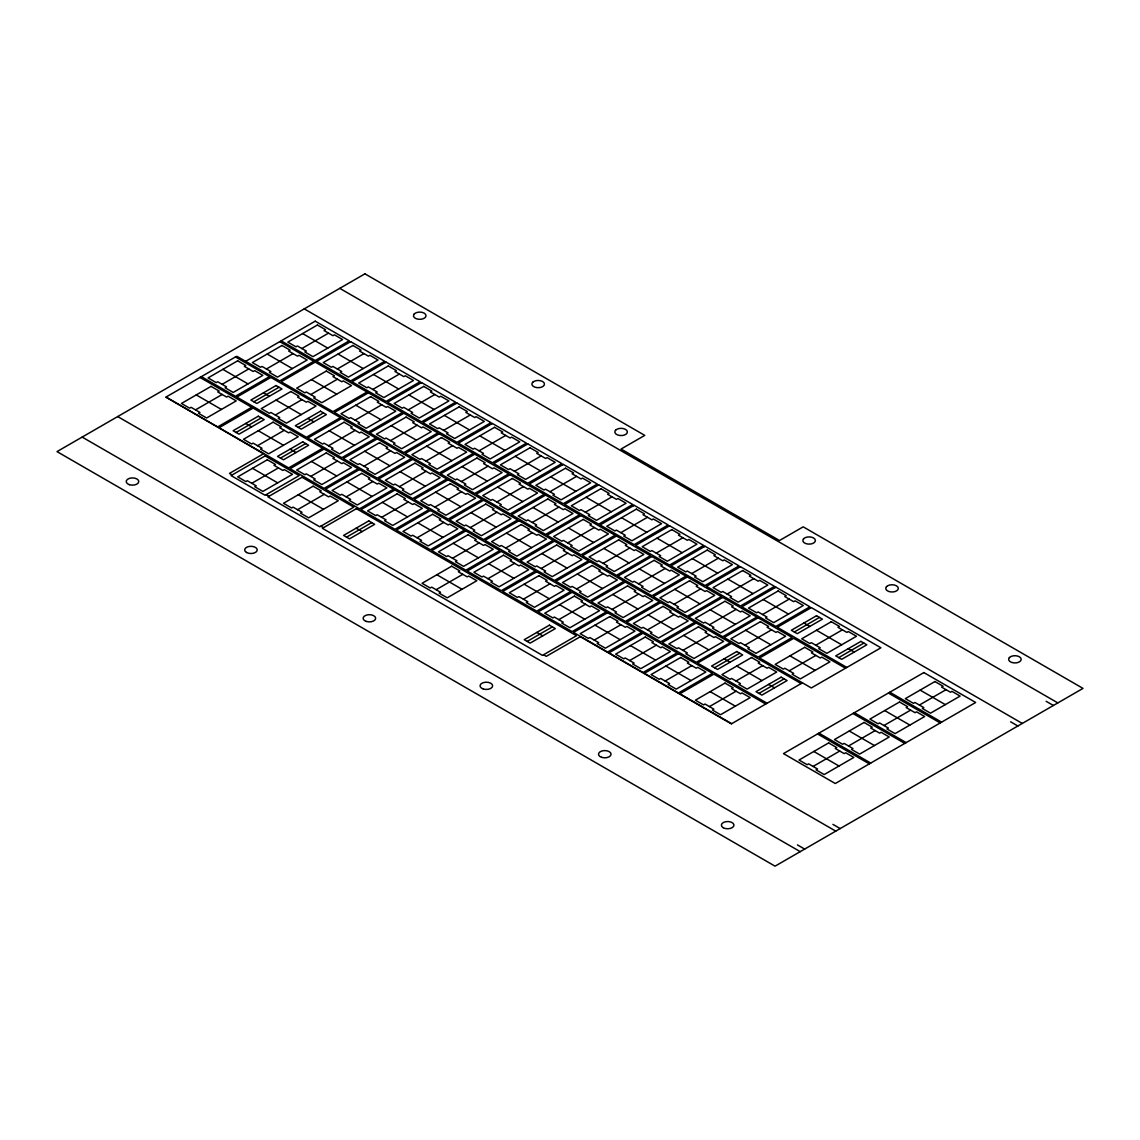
<?xml version="1.0" encoding="UTF-8"?>
<svg xmlns="http://www.w3.org/2000/svg" width="1140" height="1140" viewBox="0 0 1140 1140"><rect width="100%" height="100%" fill="white"/><g stroke="black" fill="none" stroke-linecap="round" stroke-linejoin="round"><path stroke-width="1.5" d="M166.098 397.176L263.525 453.763L229.468 473.414L232.147 474.967M200.156 377.511L201.538 376.713M235.595 357.048L236.878 356.307L279.756 380.945L313.814 361.295L279.756 341.63L245.713 361.295M279.913 341.715L281.295 340.917M222.115 384.322L248.762 368.933M195.51 409.873L222.158 394.483M266.432 368.99L293.08 353.599M301.872 348.527L328.519 333.137M253.849 401.779L279.015 387.258M337.312 368.99L363.959 353.599M236.08 432.445L261.26 417.91M275.324 415.031L301.972 399.641M310.75 394.568L337.411 379.193M257.555 445.697L284.202 430.307M298.267 427.429L323.432 412.894M372.751 389.438L399.399 374.062M280.497 458.095L305.663 443.56M355.082 420.161L381.729 404.771M251.783 483.289L278.431 467.899M328.519 445.754L355.167 430.364M408.191 409.901L434.839 394.526M310.75 476.406L337.411 461.03M390.507 440.624L417.169 425.234M363.959 466.217L390.607 450.827M297.554 509.708L324.202 494.332M443.617 430.364L470.279 414.974M346.19 496.869L372.837 481.493M425.947 461.087L452.594 445.697M399.399 486.666L426.047 471.29M479.057 450.827L505.704 435.437M346.546 537.139L371.711 522.619M381.629 517.332L408.277 501.942M461.386 481.536L488.034 466.16M434.839 507.129L461.486 491.739M514.496 471.29L541.144 455.9M417.069 537.795L443.716 522.405M496.826 501.999L523.474 486.609M470.279 527.592L496.926 512.202M549.936 491.739L576.584 476.363M452.509 558.258L479.156 542.868M532.266 522.462L558.914 507.072M505.704 548.055L532.366 532.665M436.121 589.708L462.769 574.332M585.376 512.202L612.023 496.812M487.949 578.707L514.596 563.331M567.706 542.925L594.353 527.535M541.144 568.504L567.791 553.128M620.816 532.665L647.463 517.275M523.388 599.17L550.036 583.78M603.145 563.374L629.793 547.998M576.584 588.967L603.231 573.577M656.255 553.128L682.903 537.738M558.814 619.633L585.476 604.243M527.179 641.421L552.344 626.9M638.571 583.837L665.233 568.461M612.023 609.43L638.671 594.04M691.681 573.577L718.343 558.201M594.254 640.096L620.901 624.706M674.011 604.3L700.658 588.91M647.463 629.893L674.111 614.503M727.12 594.04L753.768 578.664M629.693 660.545L656.341 645.169M709.451 624.763L736.098 609.373M682.903 650.341L709.55 634.966M762.56 614.503L789.208 599.113M665.133 681.007L691.78 665.632M744.89 645.226L771.538 629.836M714.538 667.755L739.703 653.234M794.295 631.973L819.46 617.438M736.013 681.007L762.66 665.632M709.451 706.601L736.098 691.211M815.77 645.226L842.417 629.836M789.208 670.805L815.855 655.429M758.955 693.405L784.12 678.87M838.712 657.609L863.878 643.088M802.432 682.832L731.367 723.872L580.346 636.676L546.302 656.341L543.552 654.759M813.091 766.436L839.738 751.046M848.531 745.973L875.178 730.583M883.97 725.51L910.618 710.135M919.396 705.047L946.058 689.672M339.777 288.349L1057.835 702.91M1046.135 701.299L1053.389 705.475M304.252 308.869L1022.295 723.43M1010.61 721.805L1017.863 725.995M348.512 341.259L349.894 342.057M383.952 361.722L385.334 362.52M419.378 382.185L420.774 382.983M454.817 402.634L456.214 403.446M490.257 423.097L491.639 423.895M525.697 443.56L527.079 444.358M561.136 464.023L562.519 464.821M596.576 484.472L597.959 485.284M632.016 504.934L633.398 505.732M667.442 525.398L668.838 526.196M702.881 545.861L704.278 546.659M738.321 566.324L739.703 567.122M773.761 586.772L775.143 587.584M809.201 607.235L810.583 608.033M302.613 333.564L327.779 348.099M338.053 354.027L363.218 368.562M373.493 374.49L398.658 389.011M408.932 394.953L434.098 409.474M444.358 415.402L469.538 429.937M479.798 435.865L504.963 450.4M515.237 456.328L540.403 470.863M550.677 476.791L575.843 491.311M586.117 497.24L611.282 511.774M621.557 517.702L646.722 532.238M656.996 538.166L682.162 552.701M692.422 558.629L717.601 573.149M727.861 579.091L753.027 593.612M763.301 599.54L788.467 614.075M803.928 622.996L809.842 626.416M816.511 630.263L841.676 644.798M848.331 648.646L854.259 652.052M920.137 690.099L945.317 704.62M846.863 667.442L777.266 627.271L811.324 607.606L880.906 647.791L811.31 687.962L759.596 657.98L793.654 638.329L845.467 668.24M889.798 692.236L941.611 722.147M888.402 693.034L940.229 722.945M267.173 354.027L292.339 368.562M311.491 379.62L336.671 394.141M355.822 405.199L380.988 419.734M391.248 425.662L416.428 440.197M426.688 446.125L451.868 460.66M462.128 466.588L487.293 481.109M497.567 487.036L522.733 501.572M533.007 507.5L558.173 522.034M568.447 527.962L593.612 542.497M603.886 548.426L629.052 562.946M639.312 568.889L664.492 583.409M674.752 589.337L699.932 603.872M710.192 609.8L735.357 624.335M745.631 630.263L770.797 644.798M789.949 655.856L815.114 670.377M884.711 710.562L909.877 725.083M854.359 712.685L906.172 742.61M801.149 683.572L731.567 643.402L697.509 663.067L767.092 703.238M852.962 713.498L904.79 743.408M222.856 369.36L248.021 383.895M263.468 392.816L269.396 396.236M276.051 400.069L301.231 414.604M307.886 418.451L313.814 421.871M329.261 430.792L354.426 445.327M364.7 451.255L389.866 465.79M400.14 471.718L425.305 486.239M435.58 492.166L460.745 506.702M471.02 512.63L496.185 527.164M506.445 533.093L531.625 547.628M541.885 553.555L567.05 568.076M577.324 574.004L602.49 588.539M612.764 594.467L637.93 609.002M648.204 614.93L673.37 629.465M683.644 635.393L708.809 649.914M724.157 658.792L730.085 662.212M736.754 666.059L761.919 680.58M768.574 684.428L774.502 687.847M849.272 731.011L874.437 745.546M818.919 733.148L870.732 763.073M765.71 704.036L713.897 674.125L679.839 693.776L731.666 723.701M817.537 733.946L869.35 763.871M196.251 394.91L221.417 409.445M245.713 423.467L251.627 426.887M258.296 430.735L283.461 445.27M290.116 449.117L296.044 452.537M311.491 461.458L336.671 475.978M346.93 481.921L372.096 496.442M382.37 502.37L407.536 516.904M417.81 522.832L442.976 537.368M453.25 543.295L478.415 557.831M488.69 563.759L513.855 578.279M524.115 584.207L549.295 598.742M559.555 604.67L584.735 619.205M594.995 625.133L620.16 639.668M630.434 645.596L655.6 660.117M665.874 666.059L691.039 680.58M710.192 691.638L735.357 706.173M813.832 751.474L838.997 766.009M252.524 468.326L277.69 482.861M298.295 494.76L323.461 509.281M356.179 528.162L362.093 531.582M436.862 574.76L462.028 589.28M536.798 632.443L542.711 635.864M266.204 494.632L269.04 496.256M320.853 526.181L323.461 527.678M832.941 824.377L840.194 828.566M117.705 416.57L835.748 831.131M797.416 844.897L804.669 849.086M82.165 437.09L800.223 851.651M414.29 313.899L413.663 314.768A6.284 3.62 0 0 0 421.358 319.214L422.869 318.844A6.284 3.62 0 0 0 424.166 313.144A6.284 3.62 0 0 0 414.29 313.899M532.722 382.271L532.095 383.154A6.284 3.62 0 0 0 539.79 387.586L541.315 387.23A6.284 3.62 0 0 0 542.611 381.53A6.284 3.62 0 0 0 532.722 382.271M615.643 430.136L615.016 431.02A6.284 3.62 0 0 0 622.711 435.452L624.221 435.095A6.284 3.62 0 0 0 625.518 429.395A6.284 3.62 0 0 0 615.643 430.136M803.657 538.693L803.03 539.576A6.284 3.62 0 0 0 810.725 544.008L812.25 543.652A6.284 3.62 0 0 0 813.547 537.952A6.284 3.62 0 0 0 803.657 538.693M886.578 586.558L885.951 587.442A6.284 3.62 0 0 0 893.632 591.874L895.156 591.518A6.284 3.62 0 0 0 896.453 585.817A6.284 3.62 0 0 0 886.578 586.558M1009.456 657.509L1008.829 658.379A6.284 3.62 0 0 0 1016.524 662.825L1018.034 662.468A6.284 3.62 0 0 0 1019.331 656.754A6.284 3.62 0 0 0 1009.456 657.509M364.943 273.828L57 451.611L775.058 866.172L1083 688.389L803.187 526.837L779.489 540.517L621.072 449.046L644.77 435.38L364.943 273.828M199.999 377.426L165.956 397.091L217.655 426.944L251.712 407.279L199.999 377.426M235.439 356.963L201.381 376.628L235.439 396.278L269.496 376.628L235.439 356.963M237.662 360.81L208.05 377.91L216.187 382.613L217.669 381.757L226.561 386.887L225.079 387.743L233.215 392.431L262.827 375.345L254.69 370.643L253.208 371.498L244.316 366.368L245.798 365.512L237.662 360.81M315.196 321.166L281.138 340.832L315.196 360.496L349.253 340.832L315.196 321.166M211.057 386.375L181.445 403.46L189.582 408.163L191.064 407.308L199.942 412.438L198.46 413.293L206.611 417.995L236.222 400.895L228.071 396.193L226.589 397.048L217.712 391.918L219.194 391.063L211.057 386.375M281.979 345.477L252.368 362.577L260.519 367.28L261.986 366.424L270.878 371.555L269.396 372.409L277.533 377.112L307.144 360.012L299.008 355.31L297.526 356.165L288.648 351.035L290.116 350.18L281.979 345.477M317.419 325.014L287.807 342.114L295.944 346.817L297.426 345.962L306.318 351.091L304.836 351.947L312.973 356.649L342.584 339.549L334.447 334.846L332.966 335.702L324.073 330.572L325.555 329.716L317.419 325.014M270.878 377.426L236.821 397.091L306.404 437.261L340.461 417.596L270.878 377.426M315.196 362.093L281.138 381.757L332.966 411.668L367.009 392.003L315.196 362.093M350.636 341.63L316.578 361.295L350.636 380.945L384.693 361.295L350.636 341.63M276.051 385.548L250.886 400.069L256.814 403.489L281.979 388.968L276.051 385.548M352.858 345.477L323.247 362.577L331.384 367.28L332.866 366.424L341.758 371.555L340.276 372.409L348.413 377.112L378.024 360.012L369.887 355.31L368.405 356.165L359.513 351.035L360.995 350.18L352.858 345.477M253.109 408.091L219.051 427.742L288.648 467.913L322.691 448.262L253.109 408.091M290.857 391.533L261.26 408.619L269.396 413.321L270.878 412.466L279.756 417.596L278.274 418.451L286.425 423.154L316.036 406.054L307.886 401.351L306.404 402.206L297.526 397.091L299.008 396.236L290.857 391.533M326.296 371.07L296.685 388.156L304.836 392.858L306.318 392.003L315.196 397.133L313.714 397.988L321.865 402.691L351.476 385.605L343.325 380.903L341.843 381.757L332.966 376.628L334.447 375.772L326.296 371.07M258.296 416.2L233.116 430.735L239.044 434.155L264.209 419.62L258.296 416.2M273.101 422.185L243.49 439.285L251.627 443.987L253.109 443.132L261.986 448.262L260.519 449.117L268.655 453.82L298.267 436.72L290.116 432.017L288.648 432.872L279.756 427.742L281.238 426.887L273.101 422.185M386.075 362.093L352.018 381.757L386.075 401.408L420.118 381.757L386.075 362.093M388.298 365.94L358.687 383.04L366.824 387.743L368.305 386.887L377.183 392.003L375.716 392.858L383.852 397.561L413.464 380.475L405.313 375.772L403.845 376.628L394.953 371.498L396.435 370.643L388.298 365.94M320.468 411.184L295.303 425.719L301.231 429.139L326.396 414.604L320.468 411.184M368.405 392.816L334.348 412.466L368.405 432.131L402.449 412.466L368.405 392.816M265.107 455.929L231.064 475.594L265.107 495.259L299.165 475.594L265.107 455.929M370.628 396.663L341.017 413.749L349.154 418.451L350.636 417.596L359.513 422.726L358.031 423.581L366.182 428.284L395.794 411.184L387.643 406.481L386.161 407.336L377.283 402.206L378.765 401.351L370.628 396.663M267.33 459.776L237.719 476.876L245.869 481.579L247.352 480.724L256.229 485.854L254.747 486.709L262.884 491.411L292.495 474.311L284.359 469.609L282.877 470.464L273.999 465.334L275.481 464.479L267.33 459.776M341.843 418.394L307.8 438.059L341.843 457.724L375.901 438.059L341.843 418.394M302.713 441.85L277.533 456.385L283.461 459.805L308.627 445.27L302.713 441.85M344.066 422.242L314.455 439.342L322.606 444.044L324.073 443.189L332.966 448.319L331.483 449.174L339.62 453.877L369.232 436.777L361.095 432.074L359.613 432.929L350.735 427.799L352.203 426.944L344.066 422.242M421.515 382.555L387.457 402.206L421.515 421.871L455.558 402.206L421.515 382.555M423.724 386.403L394.126 403.489L402.263 408.191L403.745 407.336L412.623 412.466L411.141 413.321L419.292 418.024L448.904 400.924L440.753 396.236L439.271 397.091L430.393 391.961L431.875 391.106L423.724 386.403M324.073 449.06L290.03 468.725L324.073 488.376L358.131 468.725L324.073 449.06M326.296 452.908L296.685 470.008L304.836 474.71L306.318 473.855L315.196 478.971L313.714 479.826L321.865 484.529L351.476 467.443L343.325 462.74L341.843 463.595L332.966 458.465L334.447 457.61L326.296 452.908M403.845 413.264L369.788 432.929L403.845 452.594L437.888 432.929L403.845 413.264M302 477.232L267.943 496.883L319.77 526.808L353.813 507.143L302 477.232M406.054 417.112L376.442 434.212L384.593 438.914L386.075 438.059L394.953 443.189L393.471 444.044L401.622 448.747L431.233 431.647L423.082 426.944L421.601 427.799L412.723 422.669L414.205 421.814L406.054 417.112M377.283 438.857L343.226 458.522L377.283 478.173L411.341 458.522L377.283 438.857M379.506 442.705L349.894 459.805L358.031 464.507L359.513 463.652L368.405 468.768L366.923 469.623L375.06 474.326L404.672 457.24L396.535 452.537L395.053 453.392L386.161 448.262L387.643 447.407L379.506 442.705M456.941 403.019L422.897 422.669L456.941 442.334L490.998 422.669L456.941 403.019M313.101 486.21L283.49 503.296L291.626 507.998L293.108 507.143L302 512.273L300.518 513.128L308.655 517.831L338.267 500.731L330.13 496.028L328.648 496.883L319.77 491.768L321.238 490.913L313.101 486.21M459.164 406.852L429.552 423.952L437.703 428.654L439.185 427.799L448.063 432.929L446.581 433.784L454.732 438.487L484.343 421.387L476.192 416.684L474.71 417.539L465.832 412.409L467.315 411.554L459.164 406.852M359.513 469.523L325.47 489.174L359.513 508.839L393.571 489.174L359.513 469.523M361.736 473.371L332.125 490.457L340.276 495.159L341.758 494.304L350.636 499.434L349.154 500.289L357.29 504.992L386.902 487.892L378.765 483.203L377.283 484.058L368.405 478.928L369.887 478.073L361.736 473.371M439.271 433.727L405.227 453.392L439.271 473.043L473.328 453.392L439.271 433.727M441.493 437.575L411.882 454.675L420.033 459.377L421.515 458.522L430.393 463.652L428.911 464.507L437.062 469.195L466.659 452.11L458.522 447.407L457.04 448.262L448.163 443.132L449.645 442.277L441.493 437.575M412.723 459.32L378.665 478.971L412.723 498.636L446.78 478.971L412.723 459.32M414.946 463.168L385.334 480.253L393.471 484.956L394.953 484.101L403.845 489.231L402.363 490.086L410.5 494.789L440.111 477.689L431.974 473L430.493 473.855L421.601 468.725L423.082 467.87L414.946 463.168M492.38 423.467L458.337 443.132L492.38 462.797L526.438 443.132L492.38 423.467M494.603 427.315L464.992 444.415L473.143 449.117L474.625 448.262L483.503 453.392L482.021 454.247L490.172 458.95L519.769 441.85L511.632 437.147L510.15 438.002L501.272 432.872L502.754 432.017L494.603 427.315M356.421 508.654L322.378 528.319L542.469 655.386L576.512 635.721L356.421 508.654M394.953 489.986L360.91 509.637L394.953 529.302L429.011 509.637L394.953 489.986M397.176 493.82L367.565 510.92L375.716 515.622L377.183 514.767L386.075 519.897L384.593 520.752L392.73 525.455L422.341 508.355L414.205 503.652L412.723 504.507L403.845 499.377L405.313 498.522L397.176 493.82M474.71 454.19L440.667 473.855L474.71 493.506L508.768 473.855L474.71 454.19M476.933 458.038L447.322 475.138L455.473 479.826L456.941 478.971L465.832 484.101L464.351 484.956L472.487 489.659L502.099 472.573L493.962 467.87L492.48 468.725L483.602 463.595L485.084 462.74L476.933 458.038M368.761 520.909L343.582 535.43L349.51 538.85L374.675 524.315L368.761 520.909M448.163 479.783L414.105 499.434L448.163 519.099L482.206 499.434L448.163 479.783M450.386 483.631L420.774 500.716L428.911 505.419L430.393 504.564L439.271 509.694L437.789 510.549L445.94 515.251L475.551 498.151L467.4 493.449L465.932 494.304L457.04 489.174L458.522 488.319L450.386 483.631M527.82 443.93L493.777 463.595L527.82 483.246L561.878 463.595L527.82 443.93M530.043 447.778L500.432 464.878L508.582 469.58L510.05 468.725L518.942 473.855L517.46 474.71L525.597 479.399L555.209 462.313L547.072 457.61L545.59 458.465L536.712 453.335L538.18 452.48L530.043 447.778M430.393 510.435L396.335 530.1L430.393 549.765L464.45 530.1L430.393 510.435M432.616 514.283L403.004 531.382L411.141 536.085L412.623 535.23L421.515 540.36L420.033 541.215L428.17 545.918L457.781 528.817L449.645 524.115L448.163 524.97L439.271 519.84L440.753 518.985L432.616 514.283M510.15 474.653L476.093 494.304L510.15 513.969L544.207 494.304L510.15 474.653M512.373 478.501L482.761 495.587L490.898 500.289L492.38 499.434L501.272 504.564L499.79 505.419L507.927 510.122L537.538 493.022L529.402 488.319L527.92 489.174L519.028 484.058L520.51 483.203L512.373 478.501M483.602 500.232L449.545 519.897L483.602 539.562L517.645 519.897L483.602 500.232M485.811 504.08L456.214 521.18L464.351 525.882L465.832 525.027L474.71 530.157L473.228 531.012L481.379 535.715L510.991 518.615L502.84 513.912L501.358 514.767L492.48 509.637L493.962 508.782L485.811 504.08M563.26 464.393L529.202 484.058L563.26 503.709L597.317 484.058L563.26 464.393M565.483 468.241L535.871 485.327L544.008 490.029L545.49 489.174L554.382 494.304L552.9 495.159L561.037 499.861L590.648 482.776L582.511 478.073L581.029 478.928L572.138 473.798L573.62 472.943L565.483 468.241M465.832 530.898L431.775 550.563L465.832 570.214L499.876 550.563L465.832 530.898M468.055 534.745L438.444 551.846L446.581 556.548L448.063 555.693L456.941 560.823L455.473 561.678L463.609 566.366L493.221 549.28L485.084 544.578L483.602 545.433L474.71 540.303L476.192 539.448L468.055 534.745M545.59 495.102L511.532 514.767L545.59 534.432L579.647 514.767L545.59 495.102M547.813 498.95L518.201 516.049L526.338 520.752L527.82 519.897L536.712 525.027L535.23 525.882L543.367 530.584L572.978 513.485L564.841 508.782L563.36 509.637L554.468 504.507L555.949 503.652L547.813 498.95M519.028 520.695L484.984 540.36L519.028 560.011L553.085 540.36L519.028 520.695M521.251 524.543L491.639 541.643L499.79 546.345L501.272 545.49L510.15 550.62L508.668 551.475L516.819 556.163L546.43 539.077L538.279 534.375L536.798 535.23L527.92 530.1L529.402 529.245L521.251 524.543M451.668 566.209L422.057 583.295L430.193 587.998L431.675 587.143L440.567 592.273L439.085 593.128L447.222 597.83L476.834 580.73L468.697 576.042L467.215 576.883L458.323 571.767L459.805 570.912L451.668 566.209M598.699 484.856L564.642 504.507L598.699 524.172L632.757 504.507L598.699 484.856M600.923 488.704L571.311 505.79L579.448 510.492L580.93 509.637L589.822 514.767L588.34 515.622L596.476 520.324L626.088 503.224L617.951 498.522L616.469 499.377L607.577 494.247L609.059 493.392L600.923 488.704M501.272 551.361L467.215 571.026L501.272 590.677L535.316 571.026L501.272 551.361M503.495 555.209L473.884 572.294L482.021 576.997L483.503 576.142L492.38 581.272L490.898 582.127L499.049 586.829L528.661 569.744L520.51 565.041L519.028 565.896L510.15 560.766L511.632 559.911L503.495 555.209M581.029 515.565L546.972 535.23L581.029 554.881L615.073 535.23L581.029 515.565M583.253 519.413L553.641 536.513L561.778 541.215L563.26 540.36L572.138 545.49L570.67 546.345L578.807 551.048L608.418 533.947L600.267 529.245L598.799 530.1L589.907 524.97L591.389 524.115L583.253 519.413M554.468 541.158L520.424 560.823L554.468 580.474L588.525 560.823L554.468 541.158M556.691 545.005L527.079 562.106L535.23 566.794L536.712 565.939L545.59 571.069L544.108 571.924L552.245 576.626L581.856 559.541L573.719 554.838L572.237 555.693L563.36 550.563L564.841 549.708L556.691 545.005M634.139 505.305L600.082 524.97L634.139 544.635L668.183 524.97L634.139 505.305M636.362 509.153L606.751 526.253L614.888 530.955L616.37 530.1L625.247 535.23L623.779 536.085L631.916 540.788L661.528 523.688L653.377 518.985L651.909 519.84L643.017 514.71L644.499 513.855L636.362 509.153M536.712 571.824L502.655 591.475L536.712 611.14L570.755 591.475L536.712 571.824M538.921 575.672L509.324 592.757L517.46 597.46L518.942 596.605L527.82 601.735L526.338 602.59L534.489 607.292L564.101 590.192L555.949 585.49L554.468 586.345L545.59 581.215L547.072 580.36L538.921 575.672M616.469 536.028L582.412 555.693L616.469 575.344L650.513 555.693L616.469 536.028M618.692 539.875L589.081 556.976L597.218 561.678L598.699 560.823L607.577 565.939L606.095 566.794L614.246 571.496L643.858 554.411L635.707 549.708L634.225 550.563L625.347 545.433L626.829 544.578L618.692 539.875M589.907 561.621L555.864 581.272L589.907 600.937L623.965 581.272L589.907 561.621M592.13 565.469L562.519 582.554L570.67 587.257L572.138 586.402L581.029 591.532L579.548 592.387L587.684 597.089L617.296 579.989L609.159 575.287L607.677 576.142L598.799 571.026L600.267 570.171L592.13 565.469M669.579 525.768L635.522 545.433L669.579 565.084L703.622 545.433L669.579 525.768M671.788 529.615L642.191 546.716L650.327 551.418L651.809 550.563L660.687 555.693L659.205 556.548L667.356 561.25L696.968 544.151L688.817 539.448L687.334 540.303L678.457 535.173L679.939 534.318L671.788 529.615M572.138 592.273L538.094 611.938L572.138 631.603L606.195 611.938L572.138 592.273M574.361 596.12L544.749 613.22L552.9 617.923L554.382 617.068L563.26 622.198L561.778 623.053L569.929 627.755L599.54 610.655L591.389 605.953L589.907 606.808L581.029 601.678L582.511 600.823L574.361 596.12M651.909 556.491L617.851 576.142L651.909 595.807L685.952 576.142L651.909 556.491M654.118 560.339L624.506 577.424L632.657 582.127L634.139 581.272L643.017 586.402L641.535 587.257L649.686 591.959L679.298 574.859L671.147 570.171L669.664 571.026L660.787 565.896L662.269 565.041L654.118 560.339M549.38 625.19L524.215 639.711L530.129 643.131L555.308 628.61L549.38 625.19M625.347 582.07L591.289 601.735L625.347 621.4L659.404 601.735L625.347 582.07M627.57 585.917L597.959 603.017L606.095 607.72L607.577 606.865L616.469 611.995L614.987 612.85L623.124 617.552L652.736 600.452L644.599 595.75L643.117 596.605L634.225 591.475L635.707 590.62L627.57 585.917M705.005 546.231L670.961 565.896L705.005 585.547L739.062 565.896L705.005 546.231M707.228 550.078L677.616 567.178L685.767 571.867L687.249 571.026L696.127 576.142L694.645 576.997L702.796 581.699L732.407 564.614L724.256 559.911L722.774 560.766L713.897 555.636L715.379 554.781L707.228 550.078M607.577 612.736L573.534 632.401L607.577 652.052L641.635 632.401L607.577 612.736M609.8 616.583L580.189 633.683L588.34 638.386L589.822 637.531L598.699 642.661L597.218 643.516L605.354 648.218L634.966 631.118L626.829 626.416L625.347 627.271L616.469 622.141L617.951 621.286L609.8 616.583M687.334 576.954L653.291 596.605L687.334 616.27L721.392 596.605L687.334 576.954M689.558 580.787L659.946 597.887L668.097 602.59L669.579 601.735L678.457 606.865L676.975 607.72L685.126 612.422L714.723 595.322L706.586 590.62L705.104 591.475L696.226 586.345L697.709 585.49L689.558 580.787M660.787 602.533L626.729 622.198L660.787 641.849L694.844 622.198L660.787 602.533M663.01 606.38L633.398 623.48L641.535 628.183L643.017 627.328L651.909 632.458L650.427 633.313L658.564 638.015L688.175 620.915L680.039 616.213L678.557 617.068L669.664 611.938L671.147 611.083L663.01 606.38M740.444 566.694L706.401 586.345L740.444 606.01L774.502 586.345L740.444 566.694M742.667 570.542L713.056 587.627L721.207 592.33L722.689 591.475L731.567 596.605L730.085 597.46L738.236 602.162L767.833 585.062L759.696 580.36L758.214 581.215L749.336 576.099L750.818 575.244L742.667 570.542M643.017 633.199L608.974 652.864L643.017 672.514L677.075 652.864L643.017 633.199M645.24 637.046L615.629 654.146L623.779 658.834L625.247 657.98L634.139 663.11L632.657 663.965L640.794 668.667L670.405 651.581L662.269 646.879L660.787 647.734L651.909 642.604L653.377 641.749L645.24 637.046M722.774 597.403L688.731 617.068L722.774 636.733L756.832 617.068L722.774 597.403M724.997 601.25L695.386 618.35L703.537 623.053L705.005 622.198L713.897 627.328L712.414 628.183L720.551 632.885L750.163 615.785L742.026 611.083L740.544 611.938L731.666 606.808L733.148 605.953L724.997 601.25M696.226 622.996L662.169 642.661L696.226 662.312L730.27 642.661L696.226 622.996M698.45 626.843L668.838 643.943L676.975 648.646L678.457 647.791L687.334 652.907L685.853 653.761L694.004 658.464L723.615 641.378L715.464 636.676L713.996 637.531L705.104 632.401L706.586 631.546L698.45 626.843M775.884 587.157L741.841 606.808L775.884 626.473L809.942 606.808L775.884 587.157M778.107 590.99L748.495 608.09L756.647 612.793L758.114 611.938L767.006 617.068L765.524 617.923L773.661 622.625L803.273 605.525L795.136 600.823L793.654 601.678L784.776 596.548L786.244 595.693L778.107 590.99M678.457 653.662L644.399 673.312L678.457 692.978L712.514 673.312L678.457 653.662M680.68 657.509L651.068 674.595L659.205 679.298L660.687 678.443L669.579 683.572L668.097 684.428L676.234 689.13L705.845 672.03L697.709 667.327L696.226 668.183L687.334 663.067L688.817 662.212L680.68 657.509M758.114 617.809L724.071 637.474L758.114 657.139L792.172 637.474L758.114 617.809M760.437 621.713L730.826 638.813L738.962 643.516L740.444 642.661L749.336 647.791L747.854 648.646L755.991 653.334L785.602 636.248L777.466 631.546L775.984 632.401L767.092 627.271L768.574 626.416L760.437 621.713M736.754 651.524L711.574 666.059L717.502 669.465L742.667 654.944L736.754 651.524M816.511 615.728L791.331 630.263L797.259 633.683L822.424 619.148L816.511 615.728M751.559 657.509L721.948 674.595L730.085 679.298L731.567 678.443L740.444 683.572L738.962 684.428L747.113 689.13L776.725 672.03L768.574 667.327L767.092 668.183L758.214 663.067L759.696 662.212L751.559 657.509M724.997 683.088L695.386 700.188L703.537 704.891L705.005 704.036L713.897 709.166L712.414 710.02L720.551 714.723L750.163 697.623L742.026 692.921L740.544 693.776L731.666 688.645L733.148 687.791L724.997 683.088M831.317 621.713L801.705 638.813L809.842 643.516L811.324 642.661L820.202 647.791L818.734 648.646L826.87 653.334L856.482 636.248L848.331 631.546L846.863 632.401L837.971 627.271L839.453 626.416L831.317 621.713M804.755 647.306L775.143 664.392L783.294 669.095L784.776 668.24L793.654 673.37L792.172 674.225L800.308 678.927L829.92 661.827L821.783 657.139L820.301 657.98L811.423 652.864L812.906 652.009L804.755 647.306M781.156 677.16L755.991 691.695L761.919 695.115L787.085 680.58L781.156 677.16M860.928 641.378L835.748 655.899L841.676 659.319L866.842 644.798L860.928 641.378M923.842 672.572L783.479 753.611L835.292 783.522L975.669 702.482L923.842 672.572M828.638 742.924L799.026 760.024L807.163 764.726L808.645 763.871L817.537 769.001L816.055 769.856L824.192 774.559L853.803 757.459L845.666 752.756L844.184 753.611L835.292 748.481L836.774 747.626L828.638 742.924M864.077 722.461L834.466 739.561L842.602 744.263L844.085 743.408L852.962 748.538L851.495 749.393L859.631 754.096L889.243 736.996L881.092 732.293L879.624 733.148L870.732 728.018L872.214 727.163L864.077 722.461M899.517 702.012L869.906 719.098L878.042 723.8L879.524 722.945L888.402 728.075L886.92 728.93L895.071 733.633L924.683 716.533L916.531 711.83L915.049 712.685L906.172 707.57L907.654 706.715L899.517 702.012M934.943 681.549L905.331 698.649L913.482 703.337L914.964 702.482L923.842 707.612L922.36 708.467L930.511 713.17L960.122 696.084L951.971 691.382L950.489 692.236L941.611 687.106L943.094 686.251L934.943 681.549M723.23 827.711A6.284 3.62 0 0 0 733.747 826.087A6.284 3.62 0 0 0 726.052 821.641A6.284 3.62 0 0 0 723.23 827.711M601.649 757.345A6.284 3.62 0 0 0 611.068 754.21A6.284 3.62 0 0 0 601.649 751.06A6.284 3.62 0 0 0 601.649 757.345M129.362 484.671A6.284 3.62 0 0 0 138.781 481.536A6.284 3.62 0 0 0 129.362 478.387A6.284 3.62 0 0 0 129.362 484.671M246.511 552.472A6.284 3.62 0 0 0 257.013 550.848A6.284 3.62 0 0 0 249.318 546.416A6.284 3.62 0 0 0 246.511 552.472M366.253 621.428A6.284 3.62 0 0 0 375.673 618.293A6.284 3.62 0 0 0 366.253 615.158A6.284 3.62 0 0 0 366.253 621.428M483.203 688.959A6.284 3.62 0 0 0 492.637 685.824A6.284 3.62 0 0 0 483.203 682.675A6.284 3.62 0 0 0 483.203 688.959"/></g></svg>
